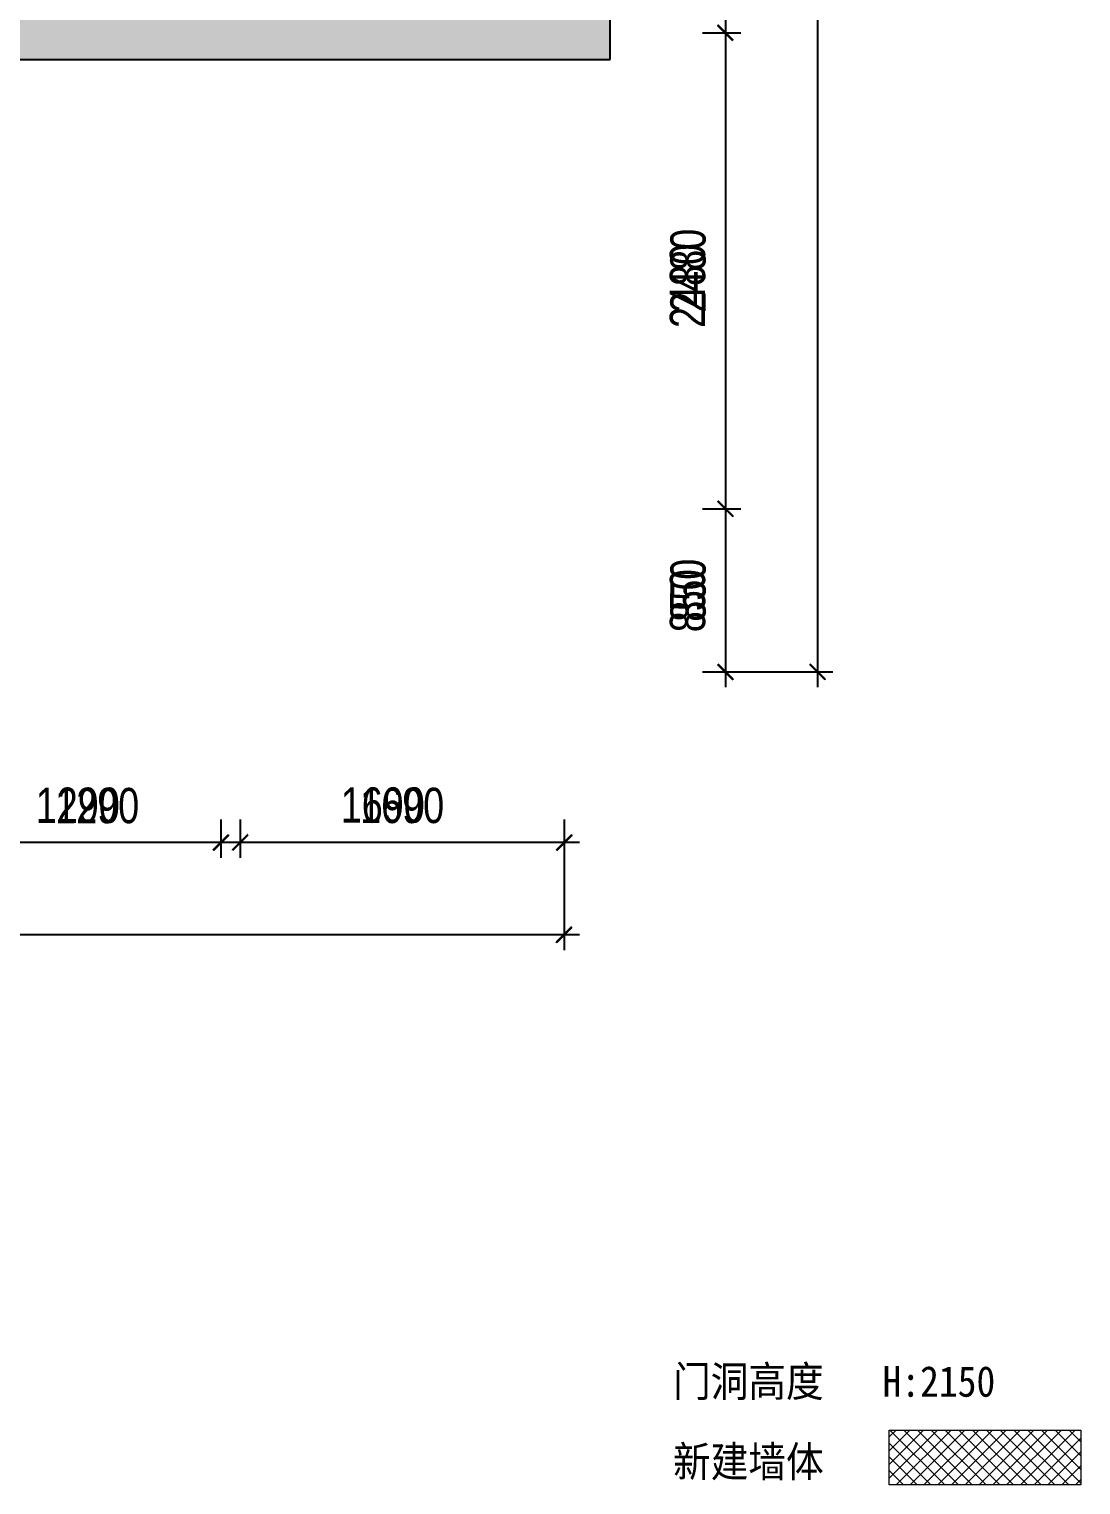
# Model space of a CAD drawing. Header units: millimetres. Extents: x -23568 to 99064, y -162914 to -58422.
# Drawn here: x 29848 to 35331, y -162914 to -155327 of the extents above; entities that cross this region are included whole.
import ezdxf

# ---------------------------------------------------------------- set-up
doc = ezdxf.new("R2010")
doc.units = ezdxf.units.MM
doc.header["$LTSCALE"] = 0.01
doc.linetypes.add('ACAD_ISO03W100', pattern=[30, 12, -18])
doc.layers.add('layer 1', color=7, linetype='Continuous')
doc.layers.add('RC-FIN【天花造型】', color=30, linetype='Continuous')
doc.layers.add('Q◆【 新建墙体填充】', color=51, linetype='Continuous', lineweight=0)
doc.styles.add('DIM_FONT', font='SIMPLEX.shx', dxfattribs={"width": 0.8})
doc.styles.add('宋体', font='')
doc.styles.add('英文字体', font='stylu.ttf', dxfattribs={"width": 0.8})
doc.styles.get('宋体').set_extended_font_data('SimSun')
doc.dimstyles.new('t-60', dxfattribs={"dimscale": 80, "dimtxt": 2.3, "dimasz": 1, "dimexe": 1, "dimexo": 1, "dimgap": 0.5, "dimtad": 0, "dimdec": 0, "dimrnd": 5, "dimzin": 0, "dimdsep": 46, "dimtxsty": '英文字体', "dimblk": 'ARCHTICK', "dimcen": 0.09, "dimdle": 1, "dimclrd": 8, "dimclre": 8, "dimclrt": 2, "dimadec": 0, "dimazin": 0, "dimtfac": 1, "dimtdec": 0, "dimtix": 1, "dimtmove": 2, "dimatfit": 2, "dimldrblk": 'DOT', "dimfxl": 0, "dimtvp": 1, "dimtolj": 1, "dimtzin": 0, "dimarcsym": 0})

# ---------------------------------------------------------------- blocks, each defined once
blk = doc.blocks.new('_ArchTick')
at = {"color": 0, "linetype": 'ByBlock', "const_width": 0.15}
blk.add_lwpolyline([(-0.5, -0.5), (0.5, 0.5)], dxfattribs=at)
blk = doc.blocks.new('*D515')
at = {"color": 8, "lineweight": -2, "transparency": 16777216}
for p, q in [((33477.5, -155266.2), (33477.5, -157906.2)), ((33357.5, -155346.2), (33557.5, -155346.2)), ((33357.5, -157826.2), (33557.5, -157826.2))]:
    blk.add_line(p, q, dxfattribs=at)
at = {"layer": 'Defpoints', "color": 0, "transparency": 16777216}
for p in [(33277.5, -155346.2), (33277.5, -157826.2), (33477.5, -157826.2)]:
    blk.add_point(p, dxfattribs=at)
at = {"color": 8, "lineweight": -2, "transparency": 16777216, "xscale": 80, "yscale": 80, "zscale": 80}
for p, rotation in [((33477.5, -155346.2), 90), ((33477.5, -157826.2), 270)]:
    blk.add_blockref('_ArchTick', p, dxfattribs=dict(at, rotation=rotation))
at = {"color": 2, "transparency": 16777216, "insert": (33283.9, -156586.2), "char_height": 184, "attachment_point": 5, "rotation": 90, "style": '英文字体'}
blk.add_mtext('\\A1;2480', dxfattribs=at)
blk = doc.blocks.new('_DOT')
at = {"color": 0, "linetype": 'ByBlock'}
blk.add_line((-0.5, 0), (-1, 0), dxfattribs=at)
at = {"color": 0, "linetype": 'ByBlock', "const_width": 0.5}
blk.add_lwpolyline([(-0.25, 0, 1), (0.25, 0, 1)], format="xyb", close=True, dxfattribs=at)
blk = doc.blocks.new('*D516')
at = {"color": 8, "lineweight": -2, "transparency": 16777216}
for p, q in [((33477.5, -157746.2), (33477.5, -158756.2)), ((33357.5, -157826.2), (33557.5, -157826.2)), ((33357.5, -158676.2), (33557.5, -158676.2))]:
    blk.add_line(p, q, dxfattribs=at)
at = {"layer": 'Defpoints', "color": 0, "transparency": 16777216}
for p in [(33277.5, -157826.2), (33277.5, -158676.2), (33477.5, -158676.2)]:
    blk.add_point(p, dxfattribs=at)
at = {"color": 8, "lineweight": -2, "transparency": 16777216, "xscale": 80, "yscale": 80, "zscale": 80}
for p, rotation in [((33477.5, -157826.2), 90), ((33477.5, -158676.2), 270)]:
    blk.add_blockref('_ArchTick', p, dxfattribs=dict(at, rotation=rotation))
at = {"color": 2, "transparency": 16777216, "insert": (33284.2, -158251.2), "char_height": 184, "attachment_point": 5, "rotation": 90, "style": '英文字体'}
blk.add_mtext('\\A1;850', dxfattribs=at)
blk = doc.blocks.new('*D517')
at = {"color": 8, "lineweight": -2, "transparency": 16777216}
for p, q in [((30947.5, -159446.2), (30947.5, -159646.2)), ((32637.5, -159446.2), (32637.5, -159646.2)), ((32717.5, -159566.2), (30867.5, -159566.2))]:
    blk.add_line(p, q, dxfattribs=at)
at = {"layer": 'Defpoints', "color": 0, "transparency": 16777216}
for p in [(30947.5, -159366.2), (32637.5, -159366.2), (30947.5, -159566.2)]:
    blk.add_point(p, dxfattribs=at)
at = {"color": 8, "lineweight": -2, "transparency": 16777216, "xscale": 80, "yscale": 80, "zscale": 80, "rotation": 180}
blk.add_blockref('_ArchTick', (30947.5, -159566.2), dxfattribs=at)
at = {"color": 8, "lineweight": -2, "transparency": 16777216, "xscale": 80, "yscale": 80, "zscale": 80}
blk.add_blockref('_ArchTick', (32637.5, -159566.2), dxfattribs=at)
at = {"color": 2, "transparency": 16777216, "insert": (31792.5, -159373.9), "char_height": 184, "attachment_point": 5, "style": '英文字体'}
blk.add_mtext('\\A1;1690', dxfattribs=at)
blk = doc.blocks.new('*D519')
at = {"color": 8, "lineweight": -2, "transparency": 16777216}
for p, q in [((29557.5, -159446.2), (29557.5, -159646.2)), ((30847.5, -159446.2), (30847.5, -159646.2)), ((30927.5, -159566.2), (29477.5, -159566.2))]:
    blk.add_line(p, q, dxfattribs=at)
at = {"layer": 'Defpoints', "color": 0, "transparency": 16777216}
for p in [(29557.5, -159366.2), (30847.5, -159366.2), (29557.5, -159566.2)]:
    blk.add_point(p, dxfattribs=at)
at = {"color": 8, "lineweight": -2, "transparency": 16777216, "xscale": 80, "yscale": 80, "zscale": 80, "rotation": 180}
blk.add_blockref('_ArchTick', (29557.5, -159566.2), dxfattribs=at)
at = {"color": 8, "lineweight": -2, "transparency": 16777216, "xscale": 80, "yscale": 80, "zscale": 80}
blk.add_blockref('_ArchTick', (30847.5, -159566.2), dxfattribs=at)
at = {"color": 2, "transparency": 16777216, "insert": (30202.5, -159374.7), "char_height": 184, "attachment_point": 5, "style": '英文字体'}
blk.add_mtext('\\A1;1290', dxfattribs=at)
blk = doc.blocks.new('*D528')
at = {"color": 8, "lineweight": -2, "transparency": 16777216}
for p, q in [((33957.5, -150406.2), (33957.5, -158756.2)), ((33557.5, -150486.2), (34037.5, -150486.2)), ((33557.5, -158676.2), (34037.5, -158676.2))]:
    blk.add_line(p, q, dxfattribs=at)
at = {"layer": 'Defpoints', "color": 0, "transparency": 16777216}
for p in [(33477.5, -150486.2), (33477.5, -158676.2), (33957.5, -158676.2)]:
    blk.add_point(p, dxfattribs=at)
at = {"color": 8, "lineweight": -2, "transparency": 16777216, "xscale": 80, "yscale": 80, "zscale": 80}
for p, rotation in [((33957.5, -150486.2), 90), ((33957.5, -158676.2), 270)]:
    blk.add_blockref('_ArchTick', p, dxfattribs=dict(at, rotation=rotation))
at = {"color": 2, "transparency": 16777216, "insert": (33765.8, -154581.2), "char_height": 184, "attachment_point": 5, "rotation": 90, "style": '英文字体'}
blk.add_mtext('\\A1;8190', dxfattribs=at)
blk = doc.blocks.new('*D529')
at = {"color": 8, "lineweight": -2, "transparency": 16777216}
for p, q in [((19787.5, -159646.2), (19787.5, -160126.2)), ((32637.5, -159646.2), (32637.5, -160126.2)), ((32717.5, -160046.2), (19707.5, -160046.2))]:
    blk.add_line(p, q, dxfattribs=at)
at = {"layer": 'Defpoints', "color": 0, "transparency": 16777216}
for p in [(19787.5, -159566.2), (32637.5, -159566.2), (19787.5, -160046.2)]:
    blk.add_point(p, dxfattribs=at)
at = {"color": 8, "lineweight": -2, "transparency": 16777216, "xscale": 80, "yscale": 80, "zscale": 80, "rotation": 180}
blk.add_blockref('_ArchTick', (19787.5, -160046.2), dxfattribs=at)
at = {"color": 8, "lineweight": -2, "transparency": 16777216, "xscale": 80, "yscale": 80, "zscale": 80}
blk.add_blockref('_ArchTick', (32637.5, -160046.2), dxfattribs=at)
at = {"color": 2, "transparency": 16777216, "insert": (26212.5, -159852.9), "char_height": 184, "attachment_point": 5, "style": '英文字体'}
blk.add_mtext('\\A1;12850', dxfattribs=at)
blk = doc.blocks.new('ADFADAW')
at = {"layer": 'Defpoints'}
h = blk.add_hatch(color=251, dxfattribs=at)
h.dxf.hatch_style = 1
h.paths.add_polyline_path([(22067.5, -166462.6), (21407.5, -166462.6), (21407.5, -171702.6), (21627.5, -171702.6), (21697.5, -171702.6), (21697.5, -167912.6), (22067.5, -167912.6)])
h.paths.add_polyline_path([(27427.5, -167912.6), (27687.5, -167912.6), (27687.5, -170562.6), (28037.5, -170562.6), (28037.5, -167312.6), (28037.5, -166702.6), (27427.5, -166702.6)])
h.paths.add_polyline_path([(30847.5, -167312.6), (30847.5, -169162.6), (31027.5, -169162.6), (31027.5, -166462.6), (30447.5, -166462.6), (30447.5, -166702.6), (30447.5, -167312.6)])
h.paths.add_polyline_path([(32877.5, -171702.6), (32877.5, -168722.6), (32477.5, -168722.6), (32477.5, -168962.6), (32637.5, -168962.6), (32637.5, -171462.6), (29557.5, -171462.6), (29557.5, -174282.6), (29797.5, -174282.6), (29797.5, -171702.6)])
h.paths.add_polyline_path([(28037.5, -172742.6), (27687.5, -172742.6), (27687.5, -175132.6), (28037.5, -175132.6)])
h.paths.add_polyline_path([(19547.5, -175182.6), (20787.5, -175182.6), (20787.5, -174942.6), (19787.5, -174942.6), (19787.5, -171702.6), (19787.5, -171462.6), (19547.5, -171462.6)])
at = {"layer": 'Defpoints', "color": 251}
for p, q in [((33957.5, -166622.6), (33957.5, -174972.6)), ((32877.5, -171702.6), (32877.5, -168722.6)), ((33477.5, -171482.6), (33477.5, -174122.6)), ((33357.5, -171562.6), (33557.5, -171562.6)), ((29797.5, -171702.6), (32877.5, -171702.6)), ((33477.5, -173962.6), (33477.5, -174972.6)), ((33357.5, -174042.6), (33557.5, -174042.6)), ((33357.5, -174042.6), (33557.5, -174042.6)), ((33357.5, -174892.6), (33557.5, -174892.6)), ((33557.5, -174892.6), (34037.5, -174892.6)), ((30847.5, -175662.6), (30847.5, -175862.6)), ((30947.5, -175662.6), (30947.5, -175862.6)), ((32637.5, -175662.6), (32637.5, -175862.6)), ((30927.5, -175782.6), (29477.5, -175782.6)), ((32717.5, -175782.6), (30867.5, -175782.6)), ((32637.5, -175862.6), (32637.5, -176342.6)), ((32717.5, -176262.6), (19707.5, -176262.6))]:
    blk.add_line(p, q, dxfattribs=at)
at = {"layer": 'Defpoints', "color": 251, "linetype": 'ByBlock'}
for p, q in [((33517.5, -171602.6), (33437.5, -171522.6)), ((33437.5, -174002.6), (33517.5, -174082.6)), ((33517.5, -174082.6), (33437.5, -174002.6)), ((33437.5, -174852.6), (33517.5, -174932.6)), ((33917.5, -174852.6), (33997.5, -174932.6)), ((30807.5, -175822.6), (30887.5, -175742.6)), ((30987.5, -175742.6), (30907.5, -175822.6)), ((32597.5, -175822.6), (32677.5, -175742.6)), ((32597.5, -176302.6), (32677.5, -176222.6))]:
    blk.add_line(p, q, dxfattribs=at)
at = {"layer": 'Defpoints', "color": 251, "style": '英文字体', "width": 0.8}
for s, p in [('2480', (33371.8, -173100.9)), ('850', (33372.2, -174686.5))]:
    blk.add_text(s, height=184, rotation=90, dxfattribs=at).set_placement(p)
for s, p in [('1290', (29882.5, -175680.1)), ('1690', (31472.5, -175678.9))]:
    blk.add_text(s, height=184, dxfattribs=at).set_placement(p)
at = {"layer": 'Defpoints', "color": 251, "linetype": 'ByBlock', "style": 'DIM_FONT', "width": 0.8, "flags": 9}
for tag, p, rotation in [('XSIZE', (30947.5, -169789.4), 90), ('YSIZE', (30947.5, -169789.4), 90), ('XSIZE', (28643.3, -174042.6), 180), ('YSIZE', (28643.3, -174042.6), 180)]:
    blk.add_attdef(tag, p, '', height=0.457, rotation=rotation, dxfattribs=at)
blk = doc.blocks.new('SAEFSEFSF')
at = {"layer": 'layer 1'}
h = blk.add_hatch(color=251, dxfattribs=at)
h.dxf.hatch_style = 1
h.paths.add_polyline_path([(22067.5, -166651.7), (21407.5, -166651.7), (21407.5, -171891.7), (21627.5, -171891.7), (21697.5, -171891.7), (21697.5, -168101.7), (22067.5, -168101.7)])
h.paths.add_polyline_path([(27427.5, -168101.7), (27687.5, -168101.7), (27687.5, -170751.7), (28037.5, -170751.7), (28037.5, -167501.7), (28037.5, -166891.7), (27427.5, -166891.7)])
h.paths.add_polyline_path([(30847.5, -167501.7), (30847.5, -169351.7), (31027.5, -169351.7), (31027.5, -166651.7), (30447.5, -166651.7), (30447.5, -166891.7), (30447.5, -167501.7)])
h.paths.add_polyline_path([(32877.5, -171891.7), (32877.5, -168911.7), (32477.5, -168911.7), (32477.5, -169151.7), (32637.5, -169151.7), (32637.5, -171651.7), (29557.5, -171651.7), (29557.5, -174471.7), (29797.5, -174471.7), (29797.5, -171891.7)])
h.paths.add_polyline_path([(28037.5, -172931.7), (27687.5, -172931.7), (27687.5, -175321.7), (28037.5, -175321.7)])
h.paths.add_polyline_path([(19547.5, -175371.7), (20787.5, -175371.7), (20787.5, -175131.7), (19787.5, -175131.7), (19787.5, -171891.7), (19787.5, -171651.7), (19547.5, -171651.7)])
at = {"layer": 'layer 1', "color": 251}
for p, q in [((33957.5, -166811.7), (33957.5, -175161.7)), ((32877.5, -171891.7), (32877.5, -168911.7)), ((33477.5, -171671.7), (33477.5, -174311.7)), ((33357.5, -171751.7), (33557.5, -171751.7)), ((29797.5, -171891.7), (32877.5, -171891.7)), ((33477.5, -174151.7), (33477.5, -175161.7)), ((33357.5, -174231.7), (33557.5, -174231.7)), ((33357.5, -174231.7), (33557.5, -174231.7)), ((33357.5, -175081.7), (33557.5, -175081.7)), ((33557.5, -175081.7), (34037.5, -175081.7)), ((30847.5, -175851.7), (30847.5, -176051.7)), ((30947.5, -175851.7), (30947.5, -176051.7)), ((32637.5, -175851.7), (32637.5, -176051.7)), ((30927.5, -175971.7), (29477.5, -175971.7)), ((32717.5, -175971.7), (30867.5, -175971.7)), ((32637.5, -176051.7), (32637.5, -176531.7)), ((32717.5, -176451.7), (19707.5, -176451.7))]:
    blk.add_line(p, q, dxfattribs=at)
at = {"layer": 'layer 1', "color": 251, "linetype": 'ByBlock'}
for p, q in [((33517.5, -171791.7), (33437.5, -171711.7)), ((33437.5, -174191.7), (33517.5, -174271.7)), ((33517.5, -174271.7), (33437.5, -174191.7)), ((33437.5, -175041.7), (33517.5, -175121.7)), ((33917.5, -175041.7), (33997.5, -175121.7)), ((30807.5, -176011.7), (30887.5, -175931.7)), ((30987.5, -175931.7), (30907.5, -176011.7)), ((32597.5, -176011.7), (32677.5, -175931.7)), ((32597.5, -176491.7), (32677.5, -176411.7))]:
    blk.add_line(p, q, dxfattribs=at)
at = {"layer": 'layer 1', "color": 251, "linetype": 'ACAD_ISO03W100', "lineweight": 100, "style": '英文字体', "width": 0.8}
for s, p in [('2480', (33371.8, -173290)), ('850', (33372.2, -174875.7))]:
    blk.add_text(s, height=184, rotation=90, dxfattribs=at).set_placement(p)
for s, p in [('1290', (29882.5, -175869.3)), ('1690', (31472.5, -175868.1))]:
    blk.add_text(s, height=184, dxfattribs=at).set_placement(p)
at = {"layer": 'layer 1', "color": 251, "linetype": 'ByBlock', "style": 'DIM_FONT', "width": 0.8, "flags": 9}
for tag, p, rotation in [('XSIZE', (30947.5, -169978.6), 90), ('YSIZE', (30947.5, -169978.6), 90), ('XSIZE', (28643.3, -174231.7), 180), ('YSIZE', (28643.3, -174231.7), 180)]:
    blk.add_attdef(tag, p, '', height=0.457, rotation=rotation, dxfattribs=at)

msp = doc.modelspace()

# ---------------------------------------------------------------- hatches: boundary and pattern name
h = msp.add_hatch(color=8)
h.dxf.hatch_style = 1
h.paths.add_polyline_path([(22067.5, -150246.2), (21407.5, -150246.2), (21407.5, -155486.2), (21627.5, -155486.2), (21697.5, -155486.2), (21697.5, -151696.2), (22067.5, -151696.2)])
h.paths.add_polyline_path([(27427.5, -151696.2), (27687.5, -151696.2), (27687.5, -154346.2), (28037.5, -154346.2), (28037.5, -151096.2), (28037.5, -150486.2), (27427.5, -150486.2)])
h.paths.add_polyline_path([(30847.5, -151096.2), (30847.5, -152946.2), (31027.5, -152946.2), (31027.5, -150246.2), (30447.5, -150246.2), (30447.5, -150486.2), (30447.5, -151096.2)])
h.paths.add_polyline_path([(32877.5, -155486.2), (32877.5, -152506.2), (32477.5, -152506.2), (32477.5, -152746.2), (32637.5, -152746.2), (32637.5, -155246.2), (29557.5, -155246.2), (29557.5, -158066.2), (29797.5, -158066.2), (29797.5, -155486.2)])
h.paths.add_polyline_path([(28037.5, -156526.2), (27687.5, -156526.2), (27687.5, -158916.2), (28037.5, -158916.2)])
h.paths.add_polyline_path([(19547.5, -158966.2), (20787.5, -158966.2), (20787.5, -158726.2), (19787.5, -158726.2), (19787.5, -155486.2), (19787.5, -155246.2), (19547.5, -155246.2)])
at = {"layer": 'Q◆【 新建墙体填充】'}
h = msp.add_hatch(dxfattribs=at)
h.set_pattern_fill('ANSI37', color=51, scale=16, style=0)
h.set_pattern_definition([(45, (-41298.42, -107038.12), (-35.921024, 35.921024), []), (135, (-41298.42, -107038.12), (-35.921024, -35.921024), [])])
h.paths.add_polyline_path([(34331.4, -162627.9), (35331.1, -162627.9), (35331.1, -162913.6), (34331.4, -162913.6)])

# ---------------------------------------------------------------- linework, layer by layer
for p, q in [((32877.5, -155486.2), (32877.5, -152506.2)), ((29797.5, -155486.2), (32877.5, -155486.2))]:
    msp.add_line(p, q)
at = {"layer": 'Q◆【 新建墙体填充】', "color": 6}
msp.add_lwpolyline([(34331.4, -162627.9), (35331.1, -162627.9), (35331.1, -162913.6), (34331.4, -162913.6)], close=True, dxfattribs=at)

# ---------------------------------------------------------------- block references
at = {"layer": 'layer 1', "linetype": 'ACAD_ISO03W100', "lineweight": 100}
msp.add_blockref('SAEFSEFSF', (0, 16405.5), dxfattribs=at)
at = {"layer": 'RC-FIN【天花造型】'}
msp.add_blockref('ADFADAW', (0, 16216.4), dxfattribs=at)

# ---------------------------------------------------------------- texts
at = {"layer": 'Q◆【 新建墙体填充】', "color": 6, "style": '宋体', "width": 0.9}
for s, p in [('门洞高度', (33204.7, -162454.3)), ('H:2150', (34296.9, -162454.3)), ('新建墙体', (33204.7, -162872.5))]:
    msp.add_text(s, height=160, dxfattribs=at).set_placement(p)

# ---------------------------------------------------------------- dimensions: what is measured, and where the dimension line sits
for base, p1, p2, picture, middle in [((33957.5, -158676.2), (33477.5, -150486.2), (33477.5, -158676.2), '*D528', (33765.8, -154581.2)), ((33477.5, -157826.2), (33277.5, -155346.2), (33277.5, -157826.2), '*D515', (33283.9, -156586.2)), ((33477.5, -158676.2), (33277.5, -157826.2), (33277.5, -158676.2), '*D516', (33284.2, -158251.2))]:
    dim = msp.add_linear_dim(base=base, p1=p1, p2=p2, angle=90, dimstyle='t-60')
    dim.commit()
    dim.dimension.update_dxf_attribs({"geometry": picture, "text_midpoint": middle})
for base, p1, p2, picture, middle in [((29557.5, -159566.2), (30847.5, -159366.2), (29557.5, -159366.2), '*D519', (30202.5, -159374.7)), ((30947.5, -159566.2), (32637.5, -159366.2), (30947.5, -159366.2), '*D517', (31792.5, -159373.9)), ((19787.5, -160046.2), (32637.5, -159566.2), (19787.5, -159566.2), '*D529', (26212.5, -159852.9))]:
    dim = msp.add_linear_dim(base=base, p1=p1, p2=p2, dimstyle='t-60')
    dim.commit()
    dim.dimension.update_dxf_attribs({"geometry": picture, "text_midpoint": middle})

doc.saveas('drawing.dxf')
